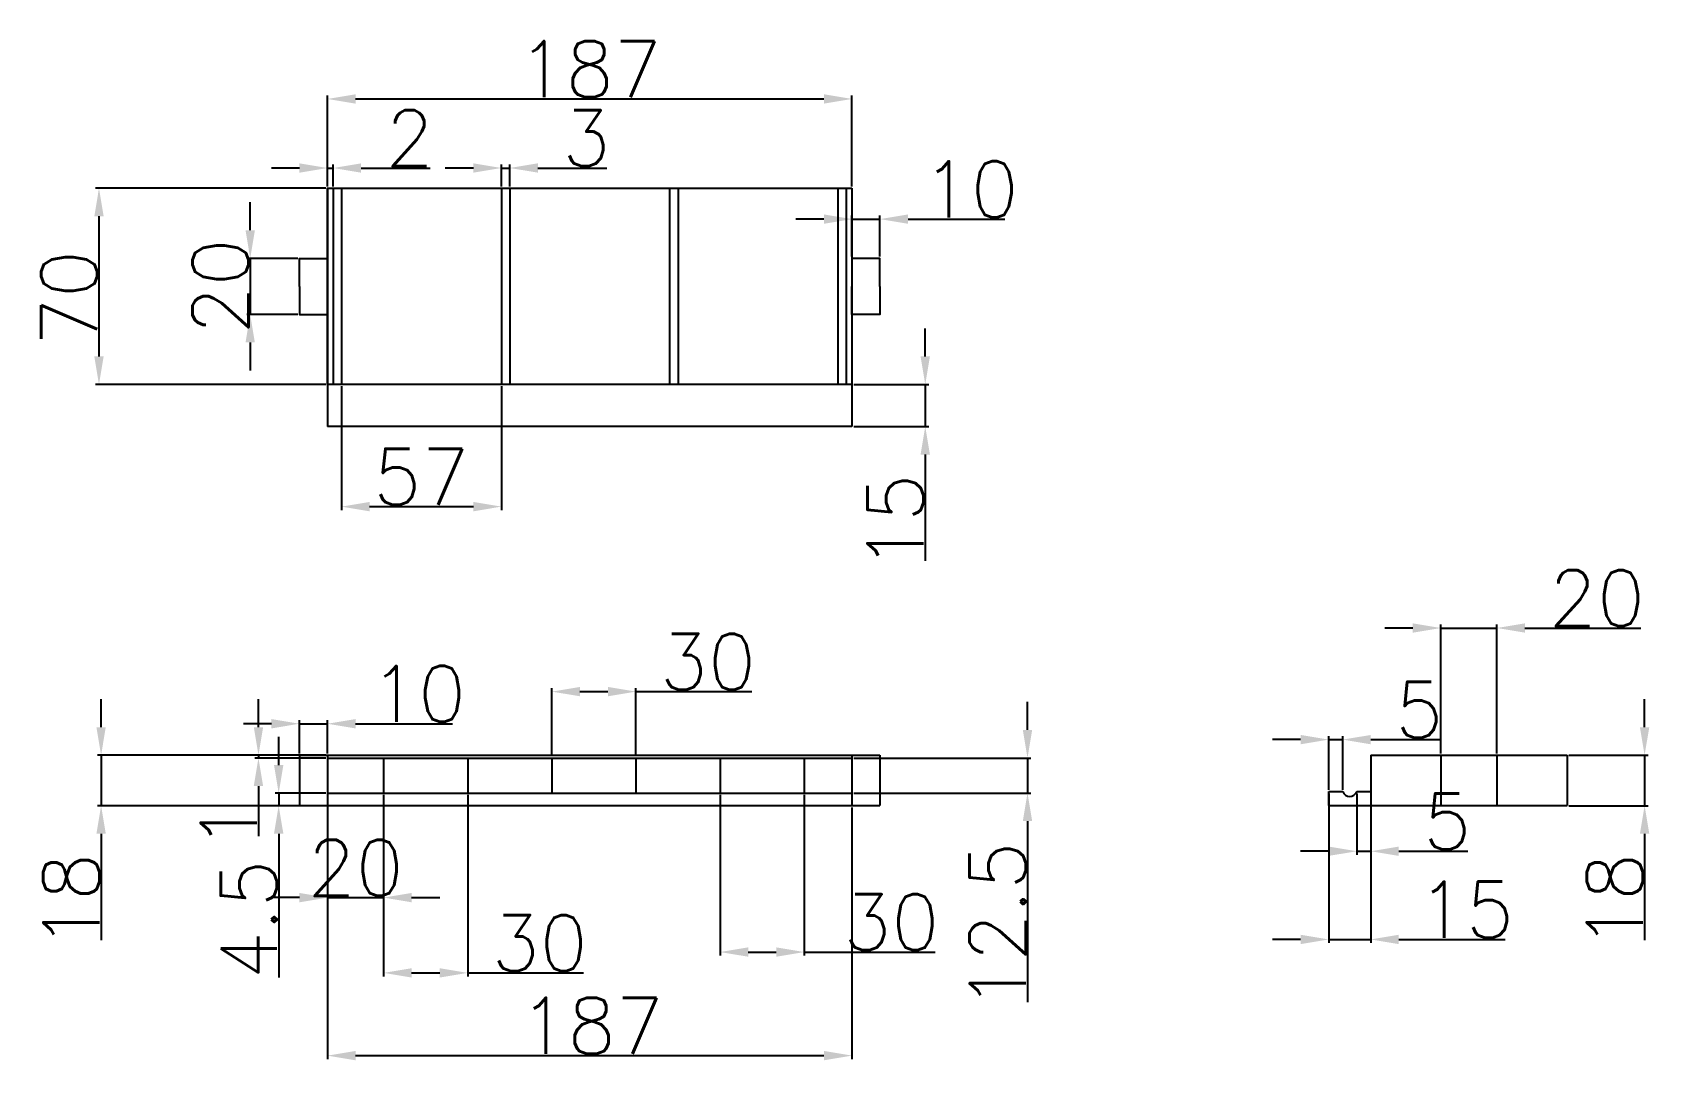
# Model space of a CAD drawing. Header units: millimetres. Extents: x 0 to 577, y -118 to 249.
import ezdxf

# ---------------------------------------------------------------- set-up
doc = ezdxf.new("R2010")
doc.units = ezdxf.units.MM
doc.styles.get("Standard").update_dxf_attribs({"font": 'txt.shx', "bigfont": 'whgtxt.shx'})
doc.dimstyles.new('ISO-25', dxfattribs={"dimtxt": 20, "dimasz": 10, "dimexe": 1.25, "dimexo": 0.625, "dimtad": 1, "dimdsep": 46, "dimtxsty": 'Standard', "dimcen": 2.5, "dimclrd": 1, "dimclre": 1, "dimclrt": 4, "dimadec": 0, "dimazin": 0, "dimtfac": 1, "dimtmove": 0, "dimatfit": 3, "dimfxl": 1, "dimarcsym": 0})

# ---------------------------------------------------------------- blocks, each defined once
blk = doc.blocks.new('*D1')
at = {"color": 1, "lineweight": -2, "transparency": 16777216}
for p, q in [((104.8, 194.13), (104.8, 226.61)), ((114.8, 225.36), (281.8, 225.36)), ((291.8, 194.13), (291.8, 226.61))]:
    blk.add_line(p, q, dxfattribs=at)
at = {"color": 1, "transparency": 16777216}
for points in [[(114.8, 227.03), (114.8, 223.69), (104.8, 225.36)], [(281.8, 227.03), (281.8, 223.69), (291.8, 225.36)]]:
    blk.add_solid(points, dxfattribs=at)
at = {"layer": 'Defpoints', "color": 0, "transparency": 16777216}
for p in [(291.8, 225.36), (104.8, 193.5), (291.8, 193.5)]:
    blk.add_point(p, dxfattribs=at)
at = {"color": 4, "transparency": 16777216, "insert": (198.3, 235.99), "char_height": 20, "attachment_point": 5}
blk.add_mtext('187', dxfattribs=at)
blk = doc.blocks.new('*D2')
at = {"color": 1, "lineweight": -2, "transparency": 16777216}
for p, q in [((104.17, 193.5), (22.06, 193.5)), ((23.31, 183.5), (23.31, 133.5)), ((104.17, 123.5), (22.06, 123.5))]:
    blk.add_line(p, q, dxfattribs=at)
at = {"color": 1, "transparency": 16777216}
for points in [[(21.65, 183.5), (24.98, 183.5), (23.31, 193.5)], [(21.65, 133.5), (24.98, 133.5), (23.31, 123.5)]]:
    blk.add_solid(points, dxfattribs=at)
at = {"layer": 'Defpoints', "color": 0, "transparency": 16777216}
for p in [(104.8, 193.5), (23.31, 123.5), (104.8, 123.5)]:
    blk.add_point(p, dxfattribs=at)
at = {"color": 4, "transparency": 16777216, "insert": (12.69, 154.36), "char_height": 20, "attachment_point": 5, "rotation": 90}
blk.add_mtext('70', dxfattribs=at)
blk = doc.blocks.new('*D3')
at = {"color": 1, "lineweight": -2, "transparency": 16777216}
for p, q in [((94.8, 200.72), (84.8, 200.72)), ((104.8, 194.13), (104.8, 201.97)), ((104.8, 200.72), (106.8, 200.72)), ((106.8, 194.13), (106.8, 201.97)), ((116.8, 200.72), (141.38, 200.72))]:
    blk.add_line(p, q, dxfattribs=at)
at = {"color": 1, "transparency": 16777216}
for points in [[(94.8, 202.39), (94.8, 199.05), (104.8, 200.72)], [(116.8, 202.39), (116.8, 199.05), (106.8, 200.72)]]:
    blk.add_solid(points, dxfattribs=at)
at = {"layer": 'Defpoints', "color": 0, "transparency": 16777216}
for p in [(106.8, 200.72), (104.8, 193.5), (106.8, 193.5)]:
    blk.add_point(p, dxfattribs=at)
at = {"color": 4, "transparency": 16777216, "insert": (134.09, 211.35), "char_height": 20, "attachment_point": 5}
blk.add_mtext('2', dxfattribs=at)
blk = doc.blocks.new('*D4')
at = {"color": 1, "lineweight": -2, "transparency": 16777216}
for p, q in [((156.8, 200.73), (146.8, 200.73)), ((166.8, 194.13), (166.8, 201.98)), ((166.8, 200.73), (169.8, 200.73)), ((169.8, 194.13), (169.8, 201.98)), ((179.8, 200.73), (204.38, 200.73))]:
    blk.add_line(p, q, dxfattribs=at)
at = {"color": 1, "transparency": 16777216}
for points in [[(156.8, 202.4), (156.8, 199.07), (166.8, 200.73)], [(179.8, 202.4), (179.8, 199.07), (169.8, 200.73)]]:
    blk.add_solid(points, dxfattribs=at)
at = {"layer": 'Defpoints', "color": 0, "transparency": 16777216}
for p in [(169.8, 200.73), (166.8, 193.5), (169.8, 193.5)]:
    blk.add_point(p, dxfattribs=at)
at = {"color": 4, "transparency": 16777216, "insert": (197.09, 211.36), "char_height": 20, "attachment_point": 5}
blk.add_mtext('3', dxfattribs=at)
blk = doc.blocks.new('*D5')
at = {"color": 1, "lineweight": -2, "transparency": 16777216}
for p, q in [((109.8, 122.88), (109.8, 78.69)), ((166.8, 122.88), (166.8, 78.69)), ((119.8, 79.94), (156.8, 79.94))]:
    blk.add_line(p, q, dxfattribs=at)
at = {"color": 1, "transparency": 16777216}
for points in [[(119.8, 81.61), (119.8, 78.27), (109.8, 79.94)], [(156.8, 81.61), (156.8, 78.27), (166.8, 79.94)]]:
    blk.add_solid(points, dxfattribs=at)
at = {"layer": 'Defpoints', "color": 0, "transparency": 16777216}
for p in [(109.8, 123.5), (166.8, 123.5), (166.8, 79.94)]:
    blk.add_point(p, dxfattribs=at)
at = {"color": 4, "transparency": 16777216, "insert": (138.3, 90.56), "char_height": 20, "attachment_point": 5}
blk.add_mtext('57', dxfattribs=at)
blk = doc.blocks.new('*D6')
at = {"color": 1, "lineweight": -2, "transparency": 16777216}
for p, q in [((77.23, 178.5), (77.23, 188.5)), ((94.17, 168.5), (75.98, 168.5)), ((77.23, 168.5), (77.23, 148.5)), ((94.17, 148.5), (75.98, 148.5)), ((77.23, 138.5), (77.23, 128.5))]:
    blk.add_line(p, q, dxfattribs=at)
at = {"color": 1, "transparency": 16777216}
for points in [[(75.57, 178.5), (78.9, 178.5), (77.23, 168.5)], [(75.57, 138.5), (78.9, 138.5), (77.23, 148.5)]]:
    blk.add_solid(points, dxfattribs=at)
at = {"layer": 'Defpoints', "color": 0, "transparency": 16777216}
for p in [(94.8, 168.5), (77.23, 148.5), (94.8, 148.5)]:
    blk.add_point(p, dxfattribs=at)
at = {"color": 4, "transparency": 16777216, "insert": (66.61, 158.5), "char_height": 20, "attachment_point": 5, "rotation": 90}
blk.add_mtext('20', dxfattribs=at)
blk = doc.blocks.new('*D7')
at = {"color": 1, "lineweight": -2, "transparency": 16777216}
for p, q in [((281.8, 182.5), (271.8, 182.5)), ((291.8, 169.13), (291.8, 183.75)), ((291.8, 182.5), (301.8, 182.5)), ((301.8, 169.13), (301.8, 183.75)), ((311.8, 182.5), (346.38, 182.5))]:
    blk.add_line(p, q, dxfattribs=at)
at = {"color": 1, "transparency": 16777216}
for points in [[(281.8, 184.17), (281.8, 180.83), (291.8, 182.5)], [(311.8, 184.17), (311.8, 180.83), (301.8, 182.5)]]:
    blk.add_solid(points, dxfattribs=at)
at = {"layer": 'Defpoints', "color": 0, "transparency": 16777216}
for p in [(301.8, 182.5), (291.8, 168.5), (301.8, 168.5)]:
    blk.add_point(p, dxfattribs=at)
at = {"color": 4, "transparency": 16777216, "insert": (334.09, 193.13), "char_height": 20, "attachment_point": 5}
blk.add_mtext('10', dxfattribs=at)
blk = doc.blocks.new('*D8')
at = {"color": 1, "lineweight": -2, "transparency": 16777216}
for p, q in [((84.8, 2.5), (74.8, 2.5)), ((94.8, -8.1), (94.8, 3.75)), ((94.8, 2.5), (104.8, 2.5)), ((104.8, -8.1), (104.8, 3.75)), ((114.8, 2.5), (149.38, 2.5))]:
    blk.add_line(p, q, dxfattribs=at)
at = {"color": 1, "transparency": 16777216}
for points in [[(84.8, 4.16), (84.8, 0.83), (94.8, 2.5)], [(114.8, 4.16), (114.8, 0.83), (104.8, 2.5)]]:
    blk.add_solid(points, dxfattribs=at)
at = {"layer": 'Defpoints', "color": 0, "transparency": 16777216}
for p in [(104.8, 2.5), (94.8, -8.73), (104.8, -8.73)]:
    blk.add_point(p, dxfattribs=at)
at = {"color": 4, "transparency": 16777216, "insert": (137.09, 13.12), "char_height": 20, "attachment_point": 5}
blk.add_mtext('10', dxfattribs=at)
blk = doc.blocks.new('*D9')
at = {"color": 1, "lineweight": -2, "transparency": 16777216}
for p, q in [((104.8, -27.35), (104.8, -117.14)), ((291.8, -27.35), (291.8, -117.14)), ((114.8, -115.89), (281.8, -115.89))]:
    blk.add_line(p, q, dxfattribs=at)
at = {"color": 1, "transparency": 16777216}
for points in [[(114.8, -114.22), (114.8, -117.56), (104.8, -115.89)], [(281.8, -114.22), (281.8, -117.56), (291.8, -115.89)]]:
    blk.add_solid(points, dxfattribs=at)
at = {"layer": 'Defpoints', "color": 0, "transparency": 16777216}
for p in [(104.8, -26.73), (291.8, -26.73), (291.8, -115.89)]:
    blk.add_point(p, dxfattribs=at)
at = {"color": 4, "transparency": 16777216, "insert": (198.99, -105.26), "char_height": 20, "attachment_point": 5}
blk.add_mtext('187', dxfattribs=at)
blk = doc.blocks.new('*D10')
at = {"color": 1, "lineweight": -2, "transparency": 16777216}
for p, q in [((104.8, -22.85), (104.8, -60.78)), ((124.8, -22.85), (124.8, -60.78)), ((94.8, -59.53), (84.8, -59.53)), ((104.8, -59.53), (124.8, -59.53)), ((134.8, -59.53), (144.8, -59.53))]:
    blk.add_line(p, q, dxfattribs=at)
at = {"color": 1, "transparency": 16777216}
for points in [[(94.8, -57.87), (94.8, -61.2), (104.8, -59.53)], [(134.8, -57.87), (134.8, -61.2), (124.8, -59.53)]]:
    blk.add_solid(points, dxfattribs=at)
at = {"layer": 'Defpoints', "color": 0, "transparency": 16777216}
for p in [(104.8, -22.23), (124.8, -22.23), (124.8, -59.53)]:
    blk.add_point(p, dxfattribs=at)
at = {"color": 4, "transparency": 16777216, "insert": (114.8, -48.91), "char_height": 20, "attachment_point": 5}
blk.add_mtext('20', dxfattribs=at)
blk = doc.blocks.new('*D11')
at = {"color": 1, "lineweight": -2, "transparency": 16777216}
for p, q in [((124.8, -22.85), (124.8, -87.63)), ((154.8, -22.85), (154.8, -87.63)), ((134.8, -86.38), (144.8, -86.38)), ((154.8, -86.38), (196.05, -86.38))]:
    blk.add_line(p, q, dxfattribs=at)
at = {"color": 1, "transparency": 16777216}
for points in [[(134.8, -84.72), (134.8, -88.05), (124.8, -86.38)], [(144.8, -84.72), (144.8, -88.05), (154.8, -86.38)]]:
    blk.add_solid(points, dxfattribs=at)
at = {"layer": 'Defpoints', "color": 0, "transparency": 16777216}
for p in [(124.8, -22.23), (154.8, -22.23), (154.8, -86.38)]:
    blk.add_point(p, dxfattribs=at)
at = {"color": 4, "transparency": 16777216, "insert": (180.42, -75.76), "char_height": 20, "attachment_point": 5}
blk.add_mtext('30', dxfattribs=at)
blk = doc.blocks.new('*D12')
at = {"color": 1, "lineweight": -2, "transparency": 16777216}
for p, q in [((184.8, -9.1), (184.8, 15.2)), ((194.8, 13.95), (204.8, 13.95)), ((214.8, -9.1), (214.8, 15.2)), ((214.8, 13.95), (256.05, 13.95))]:
    blk.add_line(p, q, dxfattribs=at)
at = {"color": 1, "transparency": 16777216}
for points in [[(194.8, 15.62), (194.8, 12.29), (184.8, 13.95)], [(204.8, 15.62), (204.8, 12.29), (214.8, 13.95)]]:
    blk.add_solid(points, dxfattribs=at)
at = {"layer": 'Defpoints', "color": 0, "transparency": 16777216}
for p in [(214.8, 13.95), (184.8, -9.73), (214.8, -9.73)]:
    blk.add_point(p, dxfattribs=at)
at = {"color": 4, "transparency": 16777216, "insert": (240.42, 24.58), "char_height": 20, "attachment_point": 5}
blk.add_mtext('30', dxfattribs=at)
blk = doc.blocks.new('*D13')
at = {"color": 1, "lineweight": -2, "transparency": 16777216}
for p, q in [((244.8, -22.85), (244.8, -80.2)), ((274.8, -22.85), (274.8, -80.2)), ((254.8, -78.95), (264.8, -78.95)), ((274.8, -78.95), (321.44, -78.95))]:
    blk.add_line(p, q, dxfattribs=at)
at = {"color": 1, "transparency": 16777216}
for points in [[(254.8, -77.28), (254.8, -80.61), (244.8, -78.95)], [(264.8, -77.28), (264.8, -80.61), (274.8, -78.95)]]:
    blk.add_solid(points, dxfattribs=at)
at = {"layer": 'Defpoints', "color": 0, "transparency": 16777216}
for p in [(244.8, -22.23), (274.8, -22.23), (274.8, -78.95)]:
    blk.add_point(p, dxfattribs=at)
at = {"color": 4, "transparency": 16777216, "insert": (305.81, -68.32), "char_height": 20, "attachment_point": 5}
blk.add_mtext('30', dxfattribs=at)
blk = doc.blocks.new('*D14')
at = {"color": 1, "lineweight": -2, "transparency": 16777216}
for p, q in [((24.07, 1.27), (24.07, 11.27)), ((94.17, -8.73), (22.82, -8.73)), ((24.07, -8.73), (24.07, -26.73)), ((94.17, -26.73), (22.82, -26.73)), ((24.07, -36.73), (24.07, -74.65))]:
    blk.add_line(p, q, dxfattribs=at)
at = {"color": 1, "transparency": 16777216}
for points in [[(22.4, 1.27), (25.73, 1.27), (24.07, -8.73)], [(22.4, -36.73), (25.73, -36.73), (24.07, -26.73)]]:
    blk.add_solid(points, dxfattribs=at)
at = {"layer": 'Defpoints', "color": 0, "transparency": 16777216}
for p in [(94.8, -8.73), (24.07, -26.73), (94.8, -26.73)]:
    blk.add_point(p, dxfattribs=at)
at = {"color": 4, "transparency": 16777216, "insert": (13.44, -60.69), "char_height": 20, "attachment_point": 5, "rotation": 90}
blk.add_mtext('18', dxfattribs=at)
blk = doc.blocks.new('*D15')
at = {"color": 1, "lineweight": -2, "transparency": 16777216}
for p, q in [((87.39, -12.23), (87.39, -2.23)), ((104.17, -22.23), (86.14, -22.23)), ((87.39, -22.23), (87.39, -26.73)), ((104.17, -26.73), (86.14, -26.73)), ((87.39, -36.73), (87.39, -87.98))]:
    blk.add_line(p, q, dxfattribs=at)
at = {"color": 1, "transparency": 16777216}
for points in [[(85.72, -12.23), (89.06, -12.23), (87.39, -22.23)], [(85.72, -36.73), (89.06, -36.73), (87.39, -26.73)]]:
    blk.add_solid(points, dxfattribs=at)
at = {"layer": 'Defpoints', "color": 0, "transparency": 16777216}
for p in [(104.8, -22.23), (87.39, -26.73), (104.8, -26.73)]:
    blk.add_point(p, dxfattribs=at)
at = {"color": 4, "transparency": 16777216, "insert": (76.76, -67.35), "char_height": 20, "attachment_point": 5, "rotation": 90}
blk.add_mtext('4.5', dxfattribs=at)
blk = doc.blocks.new('*D16')
at = {"color": 1, "lineweight": -2, "transparency": 16777216}
for p, q in [((317.94, 133.5), (317.94, 143.5)), ((292.42, 123.5), (319.19, 123.5)), ((317.94, 123.5), (317.94, 108.5)), ((292.42, 108.5), (319.19, 108.5)), ((317.94, 98.5), (317.94, 60.58))]:
    blk.add_line(p, q, dxfattribs=at)
at = {"color": 1, "transparency": 16777216}
for points in [[(316.27, 133.5), (319.61, 133.5), (317.94, 123.5)], [(316.27, 98.5), (319.61, 98.5), (317.94, 108.5)]]:
    blk.add_solid(points, dxfattribs=at)
at = {"layer": 'Defpoints', "color": 0, "transparency": 16777216}
for p in [(291.8, 123.5), (291.8, 108.5), (317.94, 108.5)]:
    blk.add_point(p, dxfattribs=at)
at = {"color": 4, "transparency": 16777216, "insert": (307.32, 74.54), "char_height": 20, "attachment_point": 5, "rotation": 90}
blk.add_mtext('15', dxfattribs=at)
blk = doc.blocks.new('*D17')
at = {"color": 1, "lineweight": -2, "transparency": 16777216}
for p, q in [((461.8, -22.35), (461.8, -75.7)), ((476.8, -22.35), (476.8, -75.7)), ((451.8, -74.45), (441.8, -74.45)), ((461.8, -74.45), (476.8, -74.45)), ((486.8, -74.45), (524.71, -74.45))]:
    blk.add_line(p, q, dxfattribs=at)
at = {"color": 1, "transparency": 16777216}
for points in [[(451.8, -72.78), (451.8, -76.12), (461.8, -74.45)], [(486.8, -72.78), (486.8, -76.12), (476.8, -74.45)]]:
    blk.add_solid(points, dxfattribs=at)
at = {"layer": 'Defpoints', "color": 0, "transparency": 16777216}
for p in [(461.8, -21.73), (476.8, -21.73), (476.8, -74.45)]:
    blk.add_point(p, dxfattribs=at)
at = {"color": 4, "transparency": 16777216, "insert": (510.75, -63.82), "char_height": 20, "attachment_point": 5}
blk.add_mtext('15', dxfattribs=at)
blk = doc.blocks.new('*D18')
at = {"color": 1, "lineweight": -2, "transparency": 16777216}
for p, q in [((451.8, -3.17), (441.8, -3.17)), ((461.8, -21.1), (461.8, -1.92)), ((461.8, -3.17), (466.8, -3.17)), ((466.8, -21.1), (466.8, -1.92)), ((476.8, -3.17), (501.38, -3.17))]:
    blk.add_line(p, q, dxfattribs=at)
at = {"color": 1, "transparency": 16777216}
for points in [[(451.8, -1.51), (451.8, -4.84), (461.8, -3.17)], [(476.8, -1.51), (476.8, -4.84), (466.8, -3.17)]]:
    blk.add_solid(points, dxfattribs=at)
at = {"layer": 'Defpoints', "color": 0, "transparency": 16777216}
for p in [(466.8, -3.17), (461.8, -21.73), (466.8, -21.73)]:
    blk.add_point(p, dxfattribs=at)
at = {"color": 4, "transparency": 16777216, "insert": (494.09, 7.45), "char_height": 20, "attachment_point": 5}
blk.add_mtext('5', dxfattribs=at)
blk = doc.blocks.new('*D19')
at = {"color": 1, "lineweight": -2, "transparency": 16777216}
for p, q in [((471.8, -22.35), (471.8, -44.24)), ((476.8, -22.35), (476.8, -44.24)), ((461.8, -42.99), (451.8, -42.99)), ((471.8, -42.99), (476.8, -42.99)), ((486.8, -42.99), (511.38, -42.99))]:
    blk.add_line(p, q, dxfattribs=at)
at = {"color": 1, "transparency": 16777216}
for points in [[(461.8, -41.32), (461.8, -44.65), (471.8, -42.99)], [(486.8, -41.32), (486.8, -44.65), (476.8, -42.99)]]:
    blk.add_solid(points, dxfattribs=at)
at = {"layer": 'Defpoints', "color": 0, "transparency": 16777216}
for p in [(471.8, -21.73), (476.8, -21.73), (476.8, -42.99)]:
    blk.add_point(p, dxfattribs=at)
at = {"color": 4, "transparency": 16777216, "insert": (504.09, -32.36), "char_height": 20, "attachment_point": 5}
blk.add_mtext('5', dxfattribs=at)
blk = doc.blocks.new('*D20')
at = {"color": 1, "lineweight": -2, "transparency": 16777216}
for p, q in [((491.8, 36.64), (481.8, 36.64)), ((501.8, -8.1), (501.8, 37.89)), ((501.8, 36.64), (521.8, 36.64)), ((521.8, -8.1), (521.8, 37.89)), ((531.8, 36.64), (573.05, 36.64))]:
    blk.add_line(p, q, dxfattribs=at)
at = {"color": 1, "transparency": 16777216}
for points in [[(491.8, 38.31), (491.8, 34.98), (501.8, 36.64)], [(531.8, 38.31), (531.8, 34.98), (521.8, 36.64)]]:
    blk.add_solid(points, dxfattribs=at)
at = {"layer": 'Defpoints', "color": 0, "transparency": 16777216}
for p in [(521.8, 36.64), (501.8, -8.73), (521.8, -8.73)]:
    blk.add_point(p, dxfattribs=at)
at = {"color": 4, "transparency": 16777216, "insert": (557.42, 47.27), "char_height": 20, "attachment_point": 5}
blk.add_mtext('20', dxfattribs=at)
blk = doc.blocks.new('*D21')
at = {"color": 1, "lineweight": -2, "transparency": 16777216}
for p, q in [((574.45, 1.27), (574.45, 11.27)), ((547.42, -8.73), (575.7, -8.73)), ((574.45, -8.73), (574.45, -26.73)), ((547.42, -26.73), (575.7, -26.73)), ((574.45, -36.73), (574.45, -74.65))]:
    blk.add_line(p, q, dxfattribs=at)
at = {"color": 1, "transparency": 16777216}
for points in [[(572.79, 1.27), (576.12, 1.27), (574.45, -8.73)], [(572.79, -36.73), (576.12, -36.73), (574.45, -26.73)]]:
    blk.add_solid(points, dxfattribs=at)
at = {"layer": 'Defpoints', "color": 0, "transparency": 16777216}
for p in [(546.8, -8.73), (546.8, -26.73), (574.45, -26.73)]:
    blk.add_point(p, dxfattribs=at)
at = {"color": 4, "transparency": 16777216, "insert": (563.83, -60.69), "char_height": 20, "attachment_point": 5, "rotation": 90}
blk.add_mtext('18', dxfattribs=at)
blk = doc.blocks.new('*D22')
at = {"color": 1, "lineweight": -2, "transparency": 16777216}
for p, q in [((80.18, 1.27), (80.18, 11.27)), ((104.17, -8.73), (78.93, -8.73)), ((104.17, -9.73), (78.93, -9.73)), ((80.18, -8.73), (80.18, -9.73)), ((80.18, -19.73), (80.18, -37.65))]:
    blk.add_line(p, q, dxfattribs=at)
at = {"color": 1, "transparency": 16777216}
for points in [[(78.51, 1.27), (81.84, 1.27), (80.18, -8.73)], [(78.51, -19.73), (81.84, -19.73), (80.18, -9.73)]]:
    blk.add_solid(points, dxfattribs=at)
at = {"layer": 'Defpoints', "color": 0, "transparency": 16777216}
for p in [(80.18, -9.73), (104.8, -8.73), (104.8, -9.73)]:
    blk.add_point(p, dxfattribs=at)
at = {"color": 4, "transparency": 16777216, "insert": (69.55, -33.69), "char_height": 20, "attachment_point": 5, "rotation": 90}
blk.add_mtext('1', dxfattribs=at)
blk = doc.blocks.new('*D23')
at = {"color": 1, "lineweight": -2, "transparency": 16777216}
for p, q in [((354.4, 0.27), (354.4, 10.27)), ((292.42, -9.73), (355.65, -9.73)), ((354.4, -9.73), (354.4, -22.23)), ((292.42, -22.23), (355.65, -22.23)), ((354.4, -32.23), (354.4, -96.81))]:
    blk.add_line(p, q, dxfattribs=at)
at = {"color": 1, "transparency": 16777216}
for points in [[(352.73, 0.27), (356.07, 0.27), (354.4, -9.73)], [(352.73, -32.23), (356.07, -32.23), (354.4, -22.23)]]:
    blk.add_solid(points, dxfattribs=at)
at = {"layer": 'Defpoints', "color": 0, "transparency": 16777216}
for p in [(291.8, -9.73), (291.8, -22.23), (354.4, -22.23)]:
    blk.add_point(p, dxfattribs=at)
at = {"color": 4, "transparency": 16777216, "insert": (343.78, -69.52), "char_height": 20, "attachment_point": 5, "rotation": 90}
blk.add_mtext('12.5', dxfattribs=at)

msp = doc.modelspace()

# ---------------------------------------------------------------- linework, layer by layer
for p, q in [((104.795, 193.501), (104.795, 108.501)), ((106.795, 193.501), (106.795, 123.501)), ((109.795, 193.501), (109.795, 123.501)), ((166.795, 193.501), (166.795, 123.501)), ((169.795, 193.501), (169.795, 123.501)), ((226.795, 193.501), (226.795, 123.501)), ((229.795, 193.501), (229.795, 123.501)), ((286.795, 193.501), (286.795, 123.501)), ((289.795, 193.501), (289.795, 123.501)), ((291.795, 193.501), (291.795, 108.501)), ((94.795, -8.729), (94.795, -26.729)), ((94.795, -8.729), (301.795, -8.729)), ((104.795, -8.729), (104.795, -26.729)), ((104.795, -9.729), (291.795, -9.729)), ((124.795, -9.729), (124.795, -22.229)), ((154.795, -9.729), (154.795, -22.229)), ((184.795, -9.729), (184.795, -22.229)), ((214.795, -9.729), (214.795, -22.229)), ((244.795, -9.729), (244.795, -22.229)), ((274.795, -9.729), (274.795, -22.229)), ((291.795, -8.729), (291.795, -26.729)), ((301.795, -8.729), (301.795, -26.729)), ((476.795, -8.729), (546.795, -8.729)), ((476.795, -8.729), (476.795, -26.729)), ((501.795, -8.729), (501.795, -26.729)), ((521.795, -8.729), (521.795, -26.729)), ((546.795, -8.729), (546.795, -26.729)), ((104.795, -22.229), (291.795, -22.229)), ((461.795, -26.729), (461.795, -21.729)), ((461.795, -21.729), (466.795, -21.729)), ((471.795, -21.729), (476.795, -21.729)), ((94.795, -26.729), (301.795, -26.729)), ((461.795, -26.729), (546.795, -26.729))]:
    msp.add_line(p, q)
for points in [[(104.795, 123.501), (104.795, 193.501), (291.795, 193.501)], [(94.795, 158.501), (94.795, 168.501), (104.795, 168.501), (104.795, 158.501)], [(301.795, 158.501), (301.795, 168.501), (291.795, 168.501), (291.795, 158.501)], [(94.795, 158.501), (94.795, 148.501), (104.795, 148.501), (104.795, 158.501)], [(301.795, 158.501), (301.795, 148.501), (291.795, 148.501), (291.795, 158.501)], [(291.795, 123.501), (104.795, 123.501)], [(291.795, 108.501), (104.795, 108.501)]]:
    msp.add_lwpolyline(points)
msp.add_arc((469.295, -20.7), 2.704, 202.390084, 337.609916)

# ---------------------------------------------------------------- dimensions: what is measured, and where the dimension line sits
for base, p1, p2, picture, middle in [((291.795, 225.361), (104.795, 193.501), (291.795, 193.501), '*D1', (198.295, 235.986)), ((106.795, 200.722), (104.795, 193.501), (106.795, 193.501), '*D3', (134.087, 211.347)), ((169.795, 200.734), (166.795, 193.501), (169.795, 193.501), '*D4', (197.087, 211.359)), ((301.795, 182.501), (291.795, 168.501), (301.795, 168.501), '*D7', (334.087, 193.126)), ((166.795, 79.939), (109.795, 123.501), (166.795, 123.501), '*D5', (138.295, 90.564)), ((521.795, 36.643), (501.795, -8.729), (521.795, -8.729), '*D20', (557.42, 47.268)), ((214.795, 13.955), (184.795, -9.729), (214.795, -9.729), '*D12', (240.42, 24.58)), ((104.795, 2.497), (94.795, -8.729), (104.795, -8.729), '*D8', (137.087, 13.122)), ((466.795, -3.172), (461.795, -21.729), (466.795, -21.729), '*D18', (494.087, 7.453)), ((154.795, -86.382), (124.795, -22.229), (154.795, -22.229), '*D11', (180.42, -75.757)), ((476.795, -74.45), (461.795, -21.729), (476.795, -21.729), '*D17', (510.754, -63.825)), ((476.795, -42.987), (471.795, -21.729), (476.795, -21.729), '*D19', (504.087, -32.362))]:
    dim = msp.add_linear_dim(base=base, p1=p1, p2=p2, dimstyle='ISO-25')
    dim.commit()
    dim.dimension.update_dxf_attribs({"geometry": picture, "text_midpoint": middle})
for base, p1, p2, picture, middle in [((23.313, 123.501), (104.795, 193.501), (104.795, 123.501), '*D2', (23.313, 154.355)), ((77.232, 148.501), (94.795, 168.501), (94.795, 148.501), '*D6', (77.232, 158.501)), ((354.4, -22.229), (291.795, -9.729), (291.795, -22.229), '*D23', (354.4, -69.521))]:
    dim = msp.add_linear_dim(base=base, p1=p1, p2=p2, angle=90, dimstyle='ISO-25')
    dim.commit()
    dim.dimension.update_dxf_attribs({"geometry": picture, "text_midpoint": middle, "dimtype": 160})
for base, p1, p2, picture, middle in [((317.94, 108.501), (291.795, 123.501), (291.795, 108.501), '*D16', (307.315, 74.543)), ((24.065, -26.729), (94.795, -8.729), (94.795, -26.729), '*D14', (13.44, -60.688)), ((80.175, -9.729), (104.795, -8.729), (104.795, -9.729), '*D22', (69.55, -33.688)), ((574.453, -26.729), (546.795, -8.729), (546.795, -26.729), '*D21', (563.828, -60.688)), ((87.389, -26.729), (104.795, -22.229), (104.795, -26.729), '*D15', (76.764, -67.354))]:
    dim = msp.add_linear_dim(base=base, p1=p1, p2=p2, angle=90, dimstyle='ISO-25')
    dim.commit()
    dim.dimension.update_dxf_attribs({"geometry": picture, "text_midpoint": middle})
for base, p1, p2, picture, middle in [((124.795, -59.533), (104.795, -22.229), (124.795, -22.229), '*D10', (114.795, -59.533)), ((274.795, -78.947), (244.795, -22.229), (274.795, -22.229), '*D13', (305.815, -78.947)), ((291.795, -115.89), (104.795, -26.729), (291.795, -26.729), '*D9', (198.989, -115.89))]:
    dim = msp.add_linear_dim(base=base, p1=p1, p2=p2, dimstyle='ISO-25')
    dim.commit()
    dim.dimension.update_dxf_attribs({"geometry": picture, "text_midpoint": middle, "dimtype": 160})

doc.saveas('drawing.dxf')
